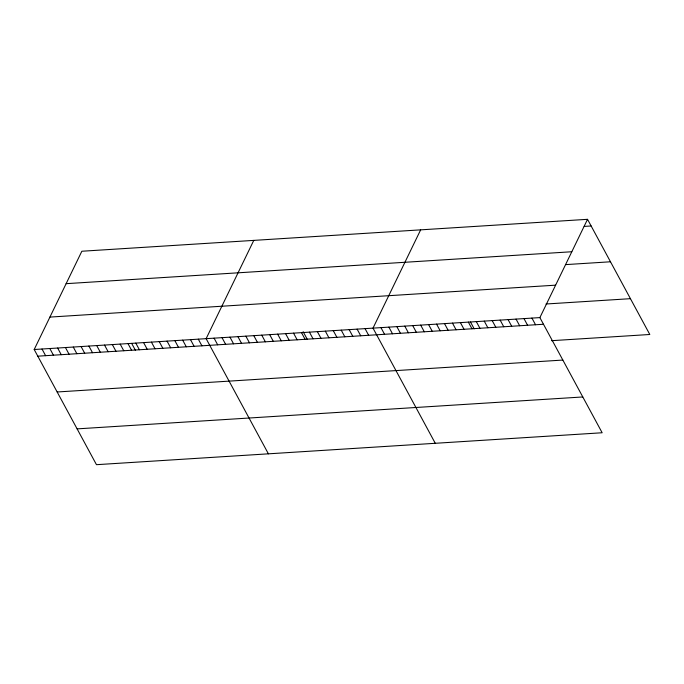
<?xml version="1.0" encoding="UTF-8"?>
<svg xmlns="http://www.w3.org/2000/svg" width="684" height="684" viewBox="0 0 684 684"><rect width="100%" height="100%" fill="white"/><g stroke="black" fill="none" stroke-linecap="round" stroke-linejoin="round"><path stroke-width="1.03" d="M587.53 219.316L539.881 317.598L602.151 432.758L96.47 464.684L34.2 349.515L81.849 251.242L587.53 219.316L649.8 334.485L551.466 340.692M253.781 240.383L206.132 338.666L268.402 453.834M420.651 229.85L373.011 328.132L435.281 443.3M584.179 226.413L591.13 225.977M66.126 283.672L571.807 251.746M565.796 264.605L610.496 261.784M49.923 317.085L555.605 285.168M546.012 304.004L630.443 298.677M34.2 349.515L539.881 317.598M37.8 356.176L543.481 324.259M57.165 391.983L562.846 360.066M77.112 428.877L582.794 396.959M531.938 318.094L535.538 324.755M523.987 318.599L527.586 325.259M516.044 319.103L519.643 325.764M508.092 319.599L511.7 326.259M500.149 320.103L503.749 326.764M492.206 320.608L495.806 327.268M484.255 321.112L487.854 327.764M476.312 321.608L479.911 328.269M470.481 321.993L474.166 328.816M468.36 322.113L471.969 328.773M460.418 322.617L464.017 329.269M452.475 323.113L456.074 329.773M444.523 323.618L448.123 330.278M436.58 324.122L440.18 330.774M428.629 324.618L432.237 331.278M420.686 325.122L424.285 331.783M412.743 325.627L416.342 332.279M404.791 326.123L408.391 332.783M396.848 326.627L400.448 333.288M388.897 327.132L392.505 333.792M380.954 327.627L384.553 334.288M365.059 328.636L368.659 335.297M357.116 329.132L360.716 335.793M349.165 329.637L352.773 336.297M341.222 330.141L344.822 336.802M333.279 330.637L336.879 337.298M325.327 331.142L328.927 337.802M317.385 331.646L320.984 338.306M309.433 332.142L313.033 338.802M303.14 331.68L307.296 339.349M301.49 332.646L305.09 339.307M293.539 333.151L297.147 339.811M285.596 333.647L289.195 340.307M277.653 334.151L281.252 340.812M269.701 334.656L273.301 341.316M261.758 335.151L265.358 341.812M253.807 335.656L257.415 342.316M245.864 336.16L249.463 342.821M237.921 336.656L241.52 343.317M229.969 337.161L233.569 343.821M222.026 337.665L225.626 344.326M214.075 338.161L217.683 344.822M198.317 339.161L201.917 345.822M190.503 339.649L194.102 346.309M182.688 340.145L186.287 346.805M174.873 340.641L178.473 347.301M167.058 341.128L170.658 347.788M159.244 341.624L162.843 348.284M151.429 342.12L155.029 348.78M143.614 342.616L147.214 349.276M135.8 343.103L139.399 349.763M131.67 343.385L135.364 350.208M127.985 343.599L131.584 350.259M120.162 344.095L123.77 350.755M112.347 344.582L115.955 351.243M104.532 345.078L108.14 351.738M96.718 345.574L100.326 352.234M88.903 346.061L92.511 352.722M81.088 346.557L84.688 353.218M73.273 347.053L76.873 353.714M65.459 347.549L69.058 354.209M57.644 348.036L61.244 354.697M49.829 348.532L53.429 355.193M42.015 349.028L45.614 355.689"/></g></svg>
